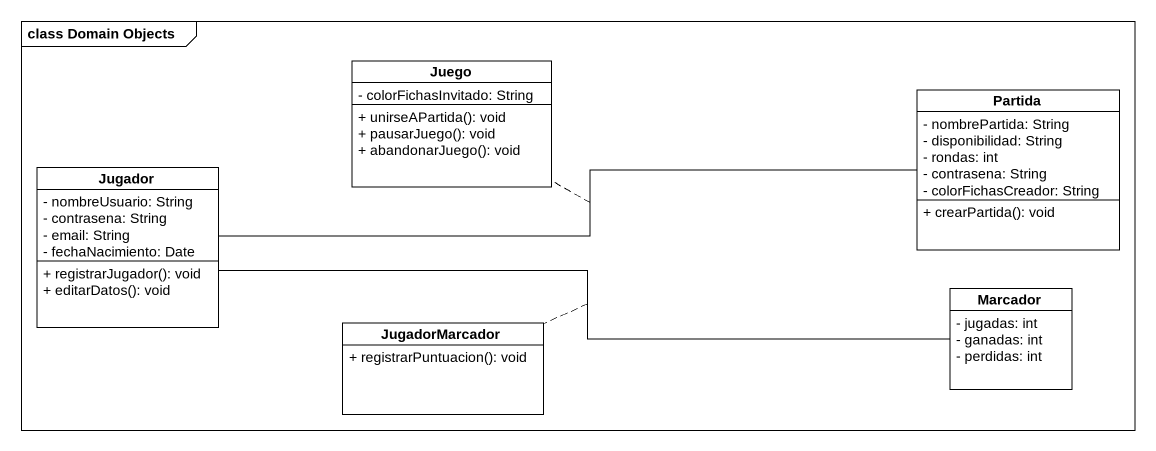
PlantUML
@startuml
mainframe class Domain Objects
hide circle
hide empty members
skinparam classAttributeIconSize 0
class Juego {
  - colorFichasInvitado: String
  + unirseAPartida(): void
  + pausarJuego(): void
  + abandonarJuego(): void
}
class Partida {
  - nombrePartida: String
  - disponibilidad: String
  - rondas: int
  - contrasena: String
  - colorFichasCreador: String
  + crearPartida(): void
}
class Jugador {
  - nombreUsuario: String
  - contrasena: String
  - email: String
  - fechaNacimiento: Date
  + registrarJugador(): void
  + editarDatos(): void
}
class Marcador {
  - jugadas: int
  - ganadas: int
  - perdidas: int
}
class JugadorMarcador {
  + registrarPuntuacion(): void
}
Jugador -right- Partida
(Jugador, Partida) .. Juego
Jugador -right- Marcador
(Jugador, Marcador) .. JugadorMarcador
@enduml
